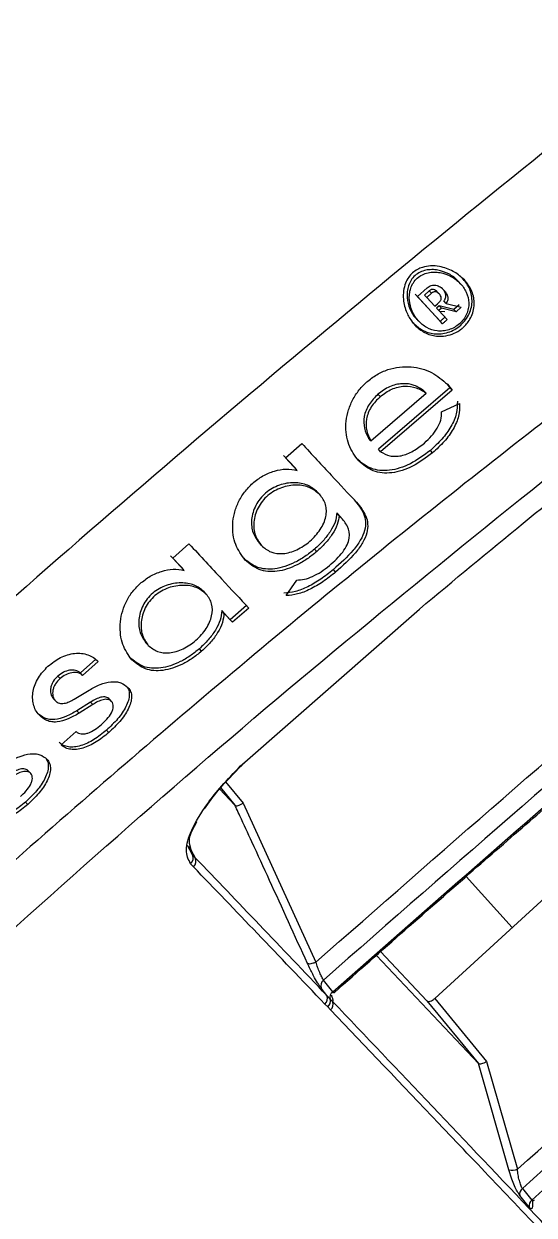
# Model space of a CAD drawing. Extents: x 0 to 84, y -21 to 126.
# Drawn here: x 15.33 to 16.676, y 63.174 to 66.319 of the extents above; entities that cross this region are included whole.
import ezdxf

# ---------------------------------------------------------------- set-up
doc = ezdxf.new("R2010")
doc.units = 0
doc.header["$MEASUREMENT"] = 0
doc.layers.add('1', color=4, linetype='Continuous')

# ---------------------------------------------------------------- blocks, each defined once
blk = doc.blocks.new('PRODIGY')
at = {"layer": '1', "color": 3, "linetype": 'Continuous', "lineweight": 25}
for p, q in [((16.4828, 65.6322), (16.4769, 65.6387)), ((16.4288, 65.5338), (16.3627, 65.6054)), ((16.3686, 65.5989), (16.394, 65.6218)), ((16.3998, 65.6144), (16.3871, 65.603)), ((16.3929, 65.5966), (16.3871, 65.603)), ((16.4057, 65.608), (16.3929, 65.5966)), ((16.4057, 65.608), (16.3998, 65.6144)), ((16.4266, 65.6056), (16.4208, 65.612)), ((16.4283, 65.6037), (16.4266, 65.6056)), ((16.4347, 65.5274), (16.3686, 65.5989)), ((16.3929, 65.5966), (16.4141, 65.5737)), ((16.4258, 65.5746), (16.419, 65.5685)), ((16.4646, 65.5653), (16.4258, 65.5746)), ((16.4317, 65.5682), (16.4258, 65.5746)), ((16.4441, 65.581), (16.4382, 65.5875)), ((16.4441, 65.581), (16.4842, 65.5711)), ((16.4783, 65.5775), (16.4646, 65.5653)), ((16.4842, 65.5711), (16.4704, 65.5589)), ((16.3655, 65.541), (16.3714, 65.5345)), ((16.4248, 65.5621), (16.419, 65.5685)), ((16.4317, 65.5682), (16.4248, 65.5621)), ((16.4248, 65.5621), (16.4469, 65.5382)), ((16.4407, 65.5585), (16.4269, 65.5599)), ((16.4704, 65.5589), (16.4317, 65.5682)), ((16.4704, 65.5589), (16.4646, 65.5653)), ((16.4347, 65.5274), (16.4288, 65.5338)), ((16.4541, 65.3585), (16.2655, 65.1961)), ((16.46, 65.352), (16.2714, 65.1896)), ((16.3913, 65.3443), (16.3854, 65.3507)), ((16.4458, 65.3687), (16.4541, 65.3585)), ((16.4474, 65.3675), (16.46, 65.352)), ((16.46, 65.352), (16.4541, 65.3585)), ((16.2458, 65.2181), (16.3913, 65.3443)), ((16.2704, 65.3351), (16.2645, 65.3415)), ((16.4323, 65.2944), (16.4796, 65.3165)), ((16.2458, 65.2181), (16.2399, 65.2246)), ((16.0209, 65.1735), (16.0635, 65.2113)), ((16.2714, 65.1896), (16.2655, 65.1961)), ((16.4085, 65.1866), (16.4026, 65.193)), ((16.0458, 65.1467), (16.015, 65.1799)), ((16.0517, 65.1402), (16.0209, 65.1735)), ((16.0517, 65.1402), (16.0458, 65.1467)), ((16.1111, 65.0762), (16.1052, 65.0827)), ((16.1115, 65.0758), (16.1111, 65.0762)), ((16.1602, 65.0236), (16.1562, 65.0279)), ((16.1621, 65.0215), (16.1562, 65.0279)), ((16.166, 65.0172), (16.1602, 65.0236)), ((16.1673, 65.0159), (16.1614, 65.0223)), ((16.166, 65.0172), (16.1621, 65.0215)), ((15.7234, 64.9086), (15.7659, 64.9466)), ((15.9508, 64.9488), (15.9567, 64.9424)), ((15.7475, 64.8827), (15.7175, 64.9151)), ((16.1028, 64.9258), (16.0969, 64.9322)), ((15.7534, 64.8762), (15.7234, 64.9086)), ((15.7534, 64.8762), (15.7475, 64.8827)), ((16.1526, 64.8718), (16.1467, 64.8782)), ((16.0224, 64.8096), (16.0502, 64.8507)), ((15.8116, 64.8135), (15.8057, 64.82)), ((15.812, 64.8131), (15.8116, 64.8135)), ((15.8746, 64.7461), (15.8522, 64.77)), ((15.8581, 64.7636), (15.8522, 64.77)), ((15.8805, 64.7396), (15.8581, 64.7636)), ((15.9176, 64.7834), (15.8746, 64.7461)), ((15.9235, 64.777), (15.8805, 64.7396)), ((15.9133, 64.3703), (16.374, 64.7743)), ((15.8805, 64.7396), (15.8746, 64.7461)), ((15.6521, 64.6852), (15.658, 64.6788)), ((15.799, 64.6629), (15.7932, 64.6693)), ((15.5204, 64.6421), (15.4794, 64.6055)), ((15.5262, 64.6357), (15.4852, 64.5991)), ((15.4259, 64.5909), (15.42, 64.5973)), ((15.4852, 64.5991), (15.4794, 64.6055)), ((16.4145, 63.7464), (17.3136, 64.5717)), ((15.4138, 64.5316), (15.408, 64.538)), ((15.463, 64.5364), (15.5025, 64.5603)), ((15.5619, 64.5301), (15.556, 64.5365)), ((15.5062, 64.5285), (15.4702, 64.5057)), ((15.4761, 64.4993), (15.4702, 64.5057)), ((15.5121, 64.5221), (15.4761, 64.4993)), ((15.5121, 64.5221), (15.5062, 64.5285)), ((15.562, 64.53), (15.5619, 64.5301)), ((15.429, 64.4154), (15.4686, 64.4507)), ((15.5543, 64.4481), (15.5484, 64.4545)), ((15.3485, 64.3402), (15.3427, 64.3466)), ((15.902, 64.3601), (15.9133, 64.3703)), ((15.9036, 64.3604), (15.9144, 64.3702)), ((15.3486, 64.34), (15.3485, 64.3402)), ((15.8626, 64.3183), (15.9086, 64.2619)), ((15.8872, 64.2561), (15.8461, 64.2996)), ((15.8489, 64.3031), (15.8872, 64.2561)), ((15.3407, 64.2584), (15.3348, 64.2648)), ((15.9086, 64.2619), (16.1008, 63.8422)), ((15.7837, 64.2069), (15.7869, 64.2131)), ((15.7748, 64.1258), (15.767, 64.1555)), ((15.7748, 64.1258), (15.762, 64.1498)), ((15.7658, 64.1487), (15.7823, 64.1179)), ((15.7748, 64.1258), (15.7823, 64.1179)), ((15.7776, 64.0939), (15.7701, 64.1018)), ((16.4969, 64.0682), (16.6185, 63.9336)), ((16.5296, 63.5742), (16.2603, 63.8601)), ((16.2715, 63.8701), (16.3935, 63.7403)), ((16.145, 63.7642), (16.1208, 63.7949)), ((16.1297, 63.754), (16.1146, 63.7732)), ((16.1381, 63.7445), (16.1297, 63.754)), ((16.1441, 63.7616), (16.1469, 63.762)), ((16.149, 63.7623), (16.1497, 63.7624)), ((16.4145, 63.7464), (16.5511, 63.5797)), ((16.132, 63.7239), (16.1243, 63.7316)), ((16.1393, 63.716), (16.132, 63.7239)), ((16.1447, 63.7383), (16.1381, 63.7445)), ((16.3935, 63.7403), (16.5296, 63.5742)), ((16.6097, 63.2938), (16.5296, 63.5742)), ((16.5511, 63.5797), (16.6323, 63.2957)), ((16.6176, 63.2693), (16.6097, 63.2938)), ((16.6454, 63.2449), (16.6701, 63.2141)), ((16.6384, 63.2259), (16.6347, 63.2319)), ((16.6631, 63.1953), (16.6384, 63.2259)), ((16.6758, 63.2137), (16.6764, 63.2137))]:
    blk.add_line(p, q, dxfattribs=at)
at = {"layer": '1', "color": 3, "linetype": 'Continuous', "lineweight": 25, "flags": 128}
blk.add_lwpolyline([(16.4141, 65.5737), (16.4212, 65.5801), (16.4268, 65.5851)], dxfattribs=at)
at = {"layer": '1', "color": 3, "linetype": 'Continuous', "lineweight": 25}
for centre, radius, start, end in [((15.7575, 64.1167), 0.0195, 310.2819, 27.8096), ((15.765, 64.1088), 0.0195, 310.3145, 27.7857), ((16.1326, 63.7798), 0.0192, 128.0408, 199.8848), ((16.1115, 63.7466), 0.0197, 310.4791, 22.3722), ((16.1572, 63.7489), 0.0196, 128.5457, 192.9817), ((16.1189, 63.739), 0.02, 311.1686, 16.0007), ((16.1265, 63.7309), 0.0197, 310.5061, 22.0844), ((16.6184, 63.3268), 0.0341, 255.3644, 294.0711), ((16.6579, 63.2296), 0.0198, 129.1089, 190.5786), ((16.6826, 63.1988), 0.0198, 129.1247, 190.1464)]:
    blk.add_arc(centre, radius, start, end, dxfattribs=at)
for points, knots in [([(17.1706, 68.3144), (17.1701, 68.314), (17.1666, 68.3109), (17.155, 68.3004), (17.1135, 68.2631), (16.9586, 68.1238), (16.3553, 67.5824), (15.1613, 66.5136), (14.0995, 65.5331), (13.488, 64.9684)], [0, 0, 0, 0, 0.000353, 0.002828, 0.009436, 0.033986, 0.128384, 0.498019, 1, 1, 1, 1]), ([(9.9071, 61.4994), (10.0344, 61.6178), (10.2936, 61.8591), (10.674, 62.2138), (11.0381, 62.5536), (11.3708, 62.8642), (11.6721, 63.1456), (11.9421, 63.3978), (12.2073, 63.6454), (12.4768, 63.8969), (12.7617, 64.1627), (13.0468, 64.4283), (13.3194, 64.6822), (13.5794, 64.9241), (13.829, 65.1563), (14.0937, 65.4023), (14.3852, 65.673), (14.7122, 65.9766), (15.0677, 66.3063), (15.4502, 66.6609), (15.8584, 67.0394), (16.2987, 67.448), (16.7561, 67.8725), (17.0665, 68.1614), (17.2195, 68.3038)], [0, 0, 0, 0, 0.052205, 0.106329, 0.156158, 0.201702, 0.242965, 0.279941, 0.312633, 0.351893, 0.390616, 0.429625, 0.468921, 0.502488, 0.536262, 0.571311, 0.611052, 0.65574, 0.705379, 0.756722, 0.812476, 0.872629, 0.937199, 1, 1, 1, 1]), ([(18.6647, 67.4283), (18.3332, 67.2006), (17.6736, 66.7476), (16.7295, 66.0094), (15.8109, 65.2516), (14.9176, 64.4679), (14.0492, 63.67), (13.2016, 62.8605), (12.3829, 62.0294), (11.5877, 61.1661), (11.0913, 60.5598), (10.8417, 60.2549)], [0, 0, 0, 0, 0.113392, 0.225638, 0.337341, 0.448782, 0.560232, 0.669481, 0.778832, 0.888787, 1, 1, 1, 1]), ([(19.1252, 66.9306), (18.9895, 66.8481), (18.7154, 66.6813), (18.3058, 66.4177), (17.8928, 66.1409), (17.4774, 65.8497), (17.0718, 65.5528), (16.6068, 65.1982), (16.0781, 64.7748), (15.4721, 64.2613), (14.935, 63.7807), (14.4755, 63.352), (14.1031, 62.9927), (13.7483, 62.6382), (13.411, 62.2891), (13.081, 61.9352), (12.6875, 61.4971), (12.2391, 60.9706), (11.7529, 60.3642), (11.4503, 59.9542), (11.3012, 59.7521)], [0, 0, 0, 0, 0.044709, 0.090349, 0.13691, 0.184379, 0.232745, 0.277954, 0.348418, 0.422679, 0.500679, 0.550525, 0.598903, 0.645795, 0.691185, 0.735062, 0.781563, 0.856423, 0.929252, 1, 1, 1, 1]), ([(16.4885, 65.517), (16.4884, 65.517), (16.4883, 65.5169), (16.488, 65.5166), (16.4869, 65.5157), (16.4826, 65.5121), (16.4723, 65.5051), (16.4543, 65.4972), (16.4336, 65.4935), (16.409, 65.495), (16.383, 65.5047), (16.3646, 65.5202), (16.3503, 65.5376), (16.3383, 65.5581), (16.3308, 65.587), (16.3311, 65.6139), (16.3361, 65.6339), (16.3446, 65.6497), (16.3555, 65.6622), (16.368, 65.6709), (16.3842, 65.6777), (16.4041, 65.6809), (16.4322, 65.6787), (16.4624, 65.6677), (16.4914, 65.6462), (16.5121, 65.6182), (16.5196, 65.589), (16.5175, 65.5652), (16.5118, 65.5477), (16.5035, 65.5333), (16.4953, 65.5233), (16.4902, 65.5186), (16.4885, 65.517)], [0, 0, 0, 0, 0.00007, 0.000597, 0.002016, 0.007305, 0.027582, 0.062546, 0.102852, 0.133014, 0.191273, 0.250028, 0.261691, 0.312457, 0.374567, 0.412995, 0.446623, 0.475632, 0.499758, 0.526064, 0.549054, 0.584828, 0.623804, 0.688794, 0.746268, 0.811932, 0.873619, 0.905756, 0.93709, 0.966764, 0.988237, 1, 1, 1, 1]), ([(16.4765, 65.6384), (16.476, 65.6392), (16.47, 65.6481), (16.4515, 65.6596), (16.4276, 65.6689), (16.4066, 65.6707), (16.3906, 65.6691), (16.3753, 65.664), (16.3617, 65.655), (16.3513, 65.6425), (16.3446, 65.6278), (16.3412, 65.6122), (16.3409, 65.5911), (16.3479, 65.5668), (16.3573, 65.5478), (16.3653, 65.5414), (16.3657, 65.5411)], [0, 0, 0, 0, 0.013024, 0.135144, 0.25751, 0.319659, 0.381491, 0.442332, 0.502939, 0.563679, 0.624806, 0.686807, 0.748729, 0.871192, 0.993955, 1, 1, 1, 1]), ([(16.4792, 65.527), (16.483, 65.5308), (16.4907, 65.5385), (16.4985, 65.5525), (16.5032, 65.5673), (16.505, 65.5873), (16.4989, 65.6114), (16.4819, 65.6354), (16.4579, 65.6535), (16.4334, 65.6624), (16.4125, 65.6643), (16.3965, 65.6626), (16.3812, 65.6575), (16.3676, 65.6486), (16.3572, 65.6361), (16.3504, 65.6214), (16.3471, 65.6057), (16.3468, 65.5847), (16.3533, 65.5598), (16.3693, 65.5345), (16.392, 65.5159), (16.4156, 65.508), (16.4359, 65.5079), (16.4513, 65.511), (16.4663, 65.5171), (16.4749, 65.5237), (16.4792, 65.527)], [0, 0, 0, 0, 0.031304, 0.062452, 0.09372, 0.125113, 0.18747, 0.250062, 0.312311, 0.374688, 0.406368, 0.437883, 0.4689, 0.499797, 0.530756, 0.561915, 0.59352, 0.625085, 0.68751, 0.75009, 0.8126, 0.874773, 0.90611, 0.937439, 0.968661, 1, 1, 1, 1]), ([(16.4826, 65.5234), (16.4872, 65.528), (16.4963, 65.5371), (16.5057, 65.5537), (16.5116, 65.5713), (16.5137, 65.595), (16.5074, 65.6227), (16.4936, 65.6397), (16.4871, 65.6477)], [0, 0, 0, 0, 0.1291565, 0.2576497, 0.3865727, 0.5159708, 0.7730681, 1, 1, 1, 1]), ([(16.394, 65.6218), (16.3956, 65.6231), (16.399, 65.6258), (16.4049, 65.6284), (16.4112, 65.6296), (16.4194, 65.6289), (16.429, 65.625), (16.4348, 65.6197), (16.4376, 65.617)], [0, 0, 0, 0, 0.125294, 0.250108, 0.375047, 0.500553, 0.749827, 1, 1, 1, 1]), ([(16.4208, 65.612), (16.4194, 65.6133), (16.4166, 65.6158), (16.412, 65.6177), (16.4081, 65.618), (16.4051, 65.6176), (16.4022, 65.6164), (16.4006, 65.6151), (16.3998, 65.6144)], [0, 0, 0, 0, 0.249312, 0.498674, 0.623836, 0.748873, 0.874115, 1, 1, 1, 1]), ([(16.4266, 65.6056), (16.4252, 65.6068), (16.4225, 65.6094), (16.4179, 65.6112), (16.414, 65.6116), (16.411, 65.6111), (16.4081, 65.61), (16.4065, 65.6087), (16.4057, 65.608)], [0, 0, 0, 0, 0.249297, 0.498643, 0.623889, 0.748918, 0.874102, 1, 1, 1, 1]), ([(16.4268, 65.5851), (16.4275, 65.5858), (16.429, 65.5872), (16.4305, 65.5899), (16.4313, 65.5927), (16.4314, 65.5966), (16.4301, 65.6012), (16.4278, 65.6041), (16.4266, 65.6056)], [0, 0, 0, 0, 0.125349, 0.250265, 0.375291, 0.500807, 0.750024, 1, 1, 1, 1]), ([(16.4318, 65.6234), (16.4339, 65.6209), (16.4382, 65.616), (16.4419, 65.6087), (16.443, 65.6021), (16.4426, 65.597), (16.441, 65.592), (16.4392, 65.589), (16.4382, 65.5875)], [0, 0, 0, 0, 0.249855, 0.499066, 0.624041, 0.749142, 0.874182, 1, 1, 1, 1]), ([(16.4376, 65.617), (16.4398, 65.6145), (16.444, 65.6096), (16.4478, 65.6022), (16.4489, 65.5957), (16.4485, 65.5906), (16.4469, 65.5856), (16.445, 65.5826), (16.4441, 65.581)], [0, 0, 0, 0, 0.249851, 0.499059, 0.624082, 0.749126, 0.874231, 1, 1, 1, 1]), ([(18.2529, 65.5847), (17.891, 65.2944), (17.1674, 64.7138), (16.4696, 64.1012), (16.1208, 63.7949)], [0, 0, 0, 0, 0.500027, 1, 1, 1, 1]), ([(16.145, 63.7642), (16.3794, 63.9703), (16.8481, 64.3826), (17.5645, 64.9855), (18.0521, 65.3747), (18.2959, 65.5692)], [0, 0, 0, 0, 0.333307, 0.666645, 1, 1, 1, 1]), ([(16.1498, 63.7624), (16.2117, 63.8173), (16.3333, 63.9251), (16.5084, 64.0785), (16.6674, 64.2167), (16.8051, 64.3355), (16.9215, 64.4351), (17.02, 64.5189), (17.1207, 64.6043), (17.2412, 64.7058), (17.3953, 64.8346), (17.5802, 64.9877), (17.7963, 65.1644), (18.0338, 65.3563), (18.2002, 65.4879), (18.2835, 65.5537)], [0, 0, 0, 0, 0.08908, 0.174938, 0.250505, 0.315782, 0.370769, 0.415467, 0.45493, 0.512951, 0.585037, 0.671188, 0.771405, 0.885689, 1, 1, 1, 1]), ([(16.441, 65.5446), (16.4388, 65.5426), (16.4347, 65.539), (16.4306, 65.5354), (16.4288, 65.5338)], [0, 0, 0, 0, 0.559951, 1, 1, 1, 1]), ([(16.1008, 63.8422), (16.4295, 64.131), (17.0871, 64.7086), (17.7675, 65.2581), (18.1077, 65.533)], [0, 0, 0, 0, 0.49994, 1, 1, 1, 1]), ([(16.355, 65.5319), (16.3629, 65.5245), (16.3792, 65.5091), (16.407, 65.5005), (16.4311, 65.5004), (16.4494, 65.5043), (16.4672, 65.5116), (16.4774, 65.5195), (16.4826, 65.5234)], [0, 0, 0, 0, 0.237904, 0.490805, 0.618048, 0.745399, 0.872448, 1, 1, 1, 1]), ([(16.4469, 65.5382), (16.4446, 65.5362), (16.4406, 65.5326), (16.4365, 65.529), (16.4347, 65.5274)], [0, 0, 0, 0, 0.5600457, 1, 1, 1, 1]), ([(16.2347, 65.3736), (16.2433, 65.3804), (16.2605, 65.394), (16.2904, 65.4073), (16.3214, 65.414), (16.362, 65.4144), (16.4093, 65.4011), (16.4346, 65.3788), (16.4474, 65.3675)], [0, 0, 0, 0, 0.125687, 0.250471, 0.375426, 0.500758, 0.74919, 1, 1, 1, 1]), ([(16.374, 64.7743), (16.4649, 64.8503), (16.6393, 64.9963), (16.9031, 65.2053), (17.0771, 65.3359), (17.164, 65.4012)], [0, 0, 0, 0, 0.352419, 0.67607, 1, 1, 1, 1]), ([(16.2136, 65.1653), (16.2037, 65.1787), (16.1842, 65.2053), (16.1775, 65.2531), (16.1837, 65.2928), (16.1948, 65.3223), (16.2114, 65.3503), (16.2269, 65.3659), (16.2347, 65.3736)], [0, 0, 0, 0, 0.250103, 0.4979, 0.623201, 0.748484, 0.873905, 1, 1, 1, 1]), ([(16.3854, 65.3507), (16.3773, 65.356), (16.3612, 65.3664), (16.334, 65.3704), (16.3116, 65.3671), (16.2891, 65.3597), (16.2743, 65.3488), (16.2645, 65.3415)], [0, 0, 0, 0, 0.250569, 0.499181, 0.624551, 0.749438, 1, 1, 1, 1]), ([(16.2704, 65.3351), (16.2802, 65.3423), (16.2948, 65.3532), (16.3173, 65.3607), (16.3398, 65.3639), (16.367, 65.3599), (16.3832, 65.3495), (16.3913, 65.3443)], [0, 0, 0, 0, 0.249733, 0.374667, 0.500093, 0.749807, 1, 1, 1, 1]), ([(16.2645, 65.3415), (16.256, 65.3328), (16.2431, 65.3198), (16.2324, 65.2987), (16.226, 65.2771), (16.2271, 65.25), (16.2356, 65.2331), (16.2399, 65.2246)], [0, 0, 0, 0, 0.250285, 0.374515, 0.499352, 0.748157, 1, 1, 1, 1]), ([(16.2704, 65.3351), (16.2618, 65.3264), (16.249, 65.3133), (16.2383, 65.2923), (16.2319, 65.2706), (16.233, 65.2436), (16.2415, 65.2267), (16.2458, 65.2181)], [0, 0, 0, 0, 0.250275, 0.374513, 0.499351, 0.748156, 1, 1, 1, 1]), ([(16.4738, 65.323), (16.4737, 65.3121), (16.4736, 65.2903), (16.4582, 65.2556), (16.4343, 65.2222), (16.4132, 65.2027), (16.4026, 65.193)], [0, 0, 0, 0, 0.249912, 0.498891, 0.748723, 1, 1, 1, 1]), ([(16.387, 65.2124), (16.3935, 65.2185), (16.4065, 65.2306), (16.4214, 65.2514), (16.4315, 65.2734), (16.432, 65.2874), (16.4323, 65.2944)], [0, 0, 0, 0, 0.251496, 0.500512, 0.749319, 1, 1, 1, 1]), ([(16.4796, 65.3165), (16.4796, 65.3056), (16.4794, 65.2838), (16.4641, 65.2492), (16.4402, 65.2157), (16.4191, 65.1963), (16.4085, 65.1866)], [0, 0, 0, 0, 0.249916, 0.498891, 0.748733, 1, 1, 1, 1]), ([(14.9585, 63.6205), (15.272, 63.9035), (15.899, 64.4694), (16.5575, 64.9985), (16.8868, 65.2631)], [0, 0, 0, 0, 0.499996, 1, 1, 1, 1]), ([(16.0635, 65.2113), (16.0902, 65.1824), (16.1437, 65.1247), (16.1863, 65.079), (16.2076, 65.0562)], [0, 0, 0, 0, 0.500249, 1, 1, 1, 1]), ([(16.4026, 65.193), (16.3853, 65.1801), (16.3594, 65.1608), (16.3222, 65.1458), (16.2949, 65.1394), (16.2692, 65.1394), (16.2377, 65.1465), (16.2197, 65.1616), (16.2077, 65.1718)], [0, 0, 0, 0, 0.250191, 0.374873, 0.499333, 0.62374, 0.748613, 1, 1, 1, 1]), ([(16.2714, 65.1896), (16.2792, 65.1852), (16.2908, 65.1787), (16.3101, 65.1769), (16.3306, 65.1791), (16.3581, 65.1901), (16.3773, 65.205), (16.387, 65.2124)], [0, 0, 0, 0, 0.250213, 0.374436, 0.499607, 0.748678, 1, 1, 1, 1]), ([(16.4085, 65.1866), (16.3912, 65.1737), (16.3653, 65.1544), (16.328, 65.1394), (16.3008, 65.133), (16.2751, 65.1329), (16.2435, 65.14), (16.2256, 65.1552), (16.2136, 65.1653)], [0, 0, 0, 0, 0.250192, 0.374874, 0.499335, 0.623743, 0.748613, 1, 1, 1, 1]), ([(15.9339, 65.1065), (15.9427, 65.1134), (15.9603, 65.1271), (15.991, 65.1395), (16.0226, 65.1453), (16.042, 65.1419), (16.0517, 65.1402)], [0, 0, 0, 0, 0.251835, 0.502159, 0.75055, 1, 1, 1, 1]), ([(15.9141, 64.9035), (15.9046, 64.9164), (15.8858, 64.942), (15.879, 64.9882), (15.8846, 65.0269), (15.8951, 65.0558), (15.9111, 65.0835), (15.9263, 65.0988), (15.9339, 65.1065)], [0, 0, 0, 0, 0.250284, 0.498073, 0.623332, 0.748662, 0.873982, 1, 1, 1, 1]), ([(16.1052, 65.0827), (16.097, 65.0895), (16.0806, 65.1031), (16.0439, 65.11), (16.0106, 65.1045), (15.9852, 65.093), (15.9677, 65.081), (15.953, 65.0657), (15.9417, 65.0481), (15.9341, 65.0293), (15.9293, 65.0041), (15.9328, 64.9739), (15.9451, 64.9568), (15.9513, 64.9483)], [0, 0, 0, 0, 0.12495, 0.249355, 0.374618, 0.437003, 0.499168, 0.561376, 0.623814, 0.686613, 0.749652, 0.874485, 1, 1, 1, 1]), ([(16.1111, 65.0762), (16.1029, 65.0831), (16.0865, 65.0967), (16.0498, 65.1036), (16.0165, 65.098), (15.991, 65.0866), (15.9735, 65.0746), (15.9589, 65.0592), (15.9476, 65.0417), (15.9399, 65.0229), (15.9352, 64.9977), (15.9386, 64.9674), (15.951, 64.9504), (15.9571, 64.9419)], [0, 0, 0, 0, 0.124948, 0.249354, 0.374618, 0.437003, 0.499168, 0.561376, 0.62381, 0.686612, 0.749651, 0.874485, 1, 1, 1, 1]), ([(15.9571, 64.9419), (15.9649, 64.9354), (15.9804, 64.9224), (16.0083, 64.9191), (16.0322, 64.9234), (16.0506, 64.9303), (16.0685, 64.9403), (16.0853, 64.953), (16.1001, 64.9679), (16.1125, 64.984), (16.1218, 65.001), (16.1276, 65.0182), (16.129, 65.0347), (16.1261, 65.0555), (16.1171, 65.068), (16.1111, 65.0762)], [0, 0, 0, 0, 0.124781, 0.249008, 0.31191, 0.374467, 0.43678, 0.49908, 0.561575, 0.624131, 0.686728, 0.749477, 0.812049, 0.874511, 1, 1, 1, 1]), ([(16.2017, 65.0626), (16.2113, 65.0509), (16.2258, 65.0333), (16.2325, 65.0055), (16.2306, 64.9821), (16.2192, 64.9561), (16.1934, 64.92), (16.1654, 64.8949), (16.1467, 64.8782)], [0, 0, 0, 0, 0.2493502, 0.3750362, 0.5004064, 0.6252433, 0.7502016, 1, 1, 1, 1]), ([(16.2076, 65.0562), (16.2172, 65.0445), (16.2316, 65.0268), (16.2383, 64.999), (16.2364, 64.9756), (16.2251, 64.9496), (16.1993, 64.9135), (16.1713, 64.8885), (16.1526, 64.8718)], [0, 0, 0, 0, 0.2493525, 0.375038, 0.5004042, 0.6252431, 0.750197, 1, 1, 1, 1]), ([(16.1562, 65.0279), (16.1551, 65.0198), (16.153, 65.0037), (16.1388, 64.9783), (16.1204, 64.9539), (16.1047, 64.9395), (16.0969, 64.9322)], [0, 0, 0, 0, 0.2495594, 0.4990473, 0.7489009, 1, 1, 1, 1]), ([(16.1621, 65.0215), (16.161, 65.0134), (16.1588, 64.9972), (16.1447, 64.9719), (16.1262, 64.9475), (16.1106, 64.933), (16.1028, 64.9258)], [0, 0, 0, 0, 0.249551, 0.499045, 0.748898, 1, 1, 1, 1]), ([(16.1363, 64.8891), (16.1427, 64.8947), (16.1555, 64.906), (16.1721, 64.9247), (16.184, 64.9438), (16.1915, 64.968), (16.186, 64.9932), (16.1727, 65.0092), (16.166, 65.0172)], [0, 0, 0, 0, 0.125499, 0.250179, 0.375051, 0.500574, 0.750151, 1, 1, 1, 1]), ([(15.7659, 64.9466), (15.7958, 64.9143), (15.8558, 64.8495), (15.9009, 64.8012), (15.9235, 64.777)], [0, 0, 0, 0, 0.498861, 1, 1, 1, 1]), ([(16.0969, 64.9322), (16.0887, 64.9256), (16.0722, 64.9124), (16.0455, 64.8969), (16.0186, 64.8856), (15.9922, 64.8794), (15.9674, 64.8792), (15.937, 64.8858), (15.9198, 64.9003), (15.9082, 64.91)], [0, 0, 0, 0, 0.125801, 0.250977, 0.375602, 0.499982, 0.624241, 0.74898, 1, 1, 1, 1]), ([(16.1028, 64.9258), (16.0945, 64.9192), (16.0781, 64.906), (16.0514, 64.8905), (16.0245, 64.8792), (15.998, 64.873), (15.9733, 64.8727), (15.9429, 64.8793), (15.9256, 64.8938), (15.9141, 64.9035)], [0, 0, 0, 0, 0.125802, 0.250971, 0.375597, 0.499986, 0.624246, 0.748978, 1, 1, 1, 1]), ([(15.6367, 64.8413), (15.6455, 64.8482), (15.663, 64.862), (15.6933, 64.8747), (15.7247, 64.8811), (15.7438, 64.8779), (15.7534, 64.8762)], [0, 0, 0, 0, 0.252356, 0.502745, 0.75066, 1, 1, 1, 1]), ([(16.1467, 64.8782), (16.1357, 64.8694), (16.1138, 64.852), (16.0792, 64.832), (16.0458, 64.8187), (16.0263, 64.8169), (16.0165, 64.816)], [0, 0, 0, 0, 0.250651, 0.499403, 0.748658, 1, 1, 1, 1]), ([(16.0502, 64.8507), (16.0568, 64.8511), (16.0698, 64.8518), (16.092, 64.8599), (16.1148, 64.8721), (16.1291, 64.8834), (16.1363, 64.8891)], [0, 0, 0, 0, 0.251115, 0.500573, 0.749471, 1, 1, 1, 1]), ([(16.1526, 64.8718), (16.1416, 64.863), (16.1197, 64.8455), (16.085, 64.8255), (16.0517, 64.8122), (16.0322, 64.8105), (16.0224, 64.8096)], [0, 0, 0, 0, 0.250653, 0.499405, 0.748666, 1, 1, 1, 1]), ([(16.6454, 63.2449), (16.7479, 63.3365), (16.9636, 63.5291), (17.3051, 63.8295), (17.6809, 64.1553), (18.0914, 64.5055), (18.3788, 64.7445), (18.528, 64.8685)], [0, 0, 0, 0, 0.165885, 0.348821, 0.548818, 0.765883, 1, 1, 1, 1]), ([(15.6153, 64.6401), (15.6061, 64.6528), (15.5879, 64.6782), (15.5825, 64.7241), (15.588, 64.7623), (15.5981, 64.7911), (15.614, 64.8185), (15.6291, 64.8337), (15.6367, 64.8413)], [0, 0, 0, 0, 0.249762, 0.498835, 0.624123, 0.749068, 0.874325, 1, 1, 1, 1]), ([(15.8057, 64.82), (15.7976, 64.8265), (15.7814, 64.8396), (15.7451, 64.8453), (15.7123, 64.8398), (15.6871, 64.8286), (15.6696, 64.8167), (15.6551, 64.8013), (15.6441, 64.7837), (15.6368, 64.765), (15.6323, 64.7401), (15.6349, 64.7101), (15.6466, 64.6932), (15.6525, 64.6848)], [0, 0, 0, 0, 0.124862, 0.249323, 0.374408, 0.436719, 0.498901, 0.561115, 0.623651, 0.686709, 0.749689, 0.874547, 1, 1, 1, 1]), ([(15.8116, 64.8135), (15.8035, 64.8201), (15.7873, 64.8331), (15.7509, 64.8388), (15.7181, 64.8334), (15.6929, 64.8221), (15.6755, 64.8102), (15.6609, 64.7949), (15.65, 64.7773), (15.6427, 64.7585), (15.6382, 64.7337), (15.6408, 64.7037), (15.6525, 64.6868), (15.6584, 64.6783)], [0, 0, 0, 0, 0.124866, 0.249327, 0.374411, 0.436716, 0.498903, 0.561117, 0.62365, 0.68671, 0.749689, 0.874548, 1, 1, 1, 1]), ([(18.5628, 64.8465), (18.2433, 64.5793), (17.6042, 64.0449), (16.9814, 63.491), (16.6701, 63.2141)], [0, 0, 0, 0, 0.500026, 1, 1, 1, 1]), ([(15.6584, 64.6783), (15.6661, 64.6721), (15.6814, 64.6597), (15.7089, 64.6573), (15.7324, 64.662), (15.7504, 64.669), (15.7681, 64.679), (15.7847, 64.6917), (15.7993, 64.7065), (15.8114, 64.7225), (15.8205, 64.7394), (15.8281, 64.7618), (15.8286, 64.7892), (15.8173, 64.8054), (15.8116, 64.8135)], [0, 0, 0, 0, 0.124987, 0.249366, 0.312141, 0.37476, 0.437129, 0.499404, 0.561772, 0.624287, 0.687076, 0.750134, 0.874832, 1, 1, 1, 1]), ([(16.6323, 63.2957), (16.9192, 63.5509), (17.4932, 64.0614), (18.0808, 64.5559), (18.3746, 64.8031)], [0, 0, 0, 0, 0.499947, 1, 1, 1, 1]), ([(15.8522, 64.77), (15.8514, 64.7617), (15.8499, 64.7451), (15.8365, 64.7184), (15.8177, 64.6925), (15.8014, 64.677), (15.7932, 64.6693)], [0, 0, 0, 0, 0.249096, 0.497565, 0.74819, 1, 1, 1, 1]), ([(15.8581, 64.7636), (15.8573, 64.7553), (15.8557, 64.7386), (15.8424, 64.712), (15.8236, 64.686), (15.8072, 64.6706), (15.799, 64.6629)], [0, 0, 0, 0, 0.249092, 0.497559, 0.748193, 1, 1, 1, 1]), ([(15.7932, 64.6693), (15.7851, 64.6628), (15.769, 64.6497), (15.7429, 64.6347), (15.7166, 64.6238), (15.6827, 64.616), (15.643, 64.619), (15.6206, 64.6374), (15.6094, 64.6466)], [0, 0, 0, 0, 0.125727, 0.250862, 0.37588, 0.500745, 0.749097, 1, 1, 1, 1]), ([(15.799, 64.6629), (15.791, 64.6563), (15.7749, 64.6433), (15.7488, 64.6283), (15.7225, 64.6174), (15.6885, 64.6096), (15.6488, 64.6126), (15.6265, 64.6309), (15.6153, 64.6401)], [0, 0, 0, 0, 0.125716, 0.250853, 0.375879, 0.50074, 0.749097, 1, 1, 1, 1]), ([(15.3939, 64.6234), (15.4046, 64.6317), (15.4259, 64.6482), (15.4581, 64.6578), (15.4826, 64.6579), (15.4996, 64.6538), (15.5147, 64.6465), (15.5224, 64.6393), (15.5262, 64.6357)], [0, 0, 0, 0, 0.250125, 0.498632, 0.623914, 0.748542, 0.873836, 1, 1, 1, 1]), ([(15.3703, 64.4948), (15.3671, 64.4988), (15.3607, 64.507), (15.3551, 64.5225), (15.3528, 64.5394), (15.3547, 64.5632), (15.3664, 64.594), (15.3847, 64.6135), (15.3939, 64.6234)], [0, 0, 0, 0, 0.125876, 0.251152, 0.37604, 0.500735, 0.74902, 1, 1, 1, 1]), ([(15.42, 64.5973), (15.4156, 64.5928), (15.409, 64.5861), (15.4035, 64.5753), (15.4008, 64.567), (15.3999, 64.5587), (15.4008, 64.5508), (15.4034, 64.5437), (15.4065, 64.5399), (15.408, 64.538)], [0, 0, 0, 0, 0.249127, 0.373929, 0.498554, 0.623725, 0.748691, 0.874127, 1, 1, 1, 1]), ([(15.4794, 64.6055), (15.4776, 64.607), (15.474, 64.61), (15.467, 64.6126), (15.4593, 64.6135), (15.4484, 64.6126), (15.4343, 64.6082), (15.4248, 64.6009), (15.42, 64.5973)], [0, 0, 0, 0, 0.125134, 0.250081, 0.375345, 0.500697, 0.750323, 1, 1, 1, 1]), ([(15.4852, 64.5991), (15.4834, 64.6006), (15.4799, 64.6036), (15.4729, 64.6061), (15.4651, 64.6071), (15.4543, 64.6062), (15.4402, 64.6018), (15.4306, 64.5945), (15.4259, 64.5909)], [0, 0, 0, 0, 0.125143, 0.25009, 0.37535, 0.5007, 0.750324, 1, 1, 1, 1]), ([(15.4259, 64.5909), (15.4215, 64.5864), (15.4149, 64.5796), (15.4094, 64.5688), (15.4067, 64.5605), (15.4058, 64.5522), (15.4067, 64.5444), (15.4093, 64.5373), (15.4123, 64.5335), (15.4138, 64.5316)], [0, 0, 0, 0, 0.249126, 0.3739273, 0.4985522, 0.6237197, 0.7486825, 0.8741177, 1, 1, 1, 1]), ([(15.5025, 64.5603), (15.512, 64.5655), (15.5308, 64.576), (15.5558, 64.5827), (15.574, 64.5826), (15.5905, 64.5791), (15.5991, 64.5722), (15.6049, 64.5675)], [0, 0, 0, 0, 0.251022, 0.498915, 0.623589, 0.748547, 1, 1, 1, 1]), ([(15.6027, 64.5681), (15.6039, 64.5663), (15.6078, 64.5608), (15.6092, 64.5488), (15.6068, 64.5331), (15.5977, 64.5112), (15.5789, 64.4835), (15.5586, 64.4642), (15.5484, 64.4545)], [0, 0, 0, 0, 0.065161, 0.19842, 0.331958, 0.466515, 0.732453, 1, 1, 1, 1]), ([(15.6049, 64.5675), (15.6076, 64.5639), (15.6129, 64.5567), (15.6152, 64.5424), (15.6126, 64.5267), (15.6036, 64.5047), (15.5848, 64.477), (15.5645, 64.4578), (15.5543, 64.4481)], [0, 0, 0, 0, 0.125635, 0.250273, 0.375173, 0.501024, 0.749751, 1, 1, 1, 1]), ([(15.4138, 64.5316), (15.4153, 64.5303), (15.4181, 64.5277), (15.4238, 64.5256), (15.43, 64.5247), (15.4388, 64.5254), (15.4502, 64.5291), (15.4587, 64.534), (15.463, 64.5364)], [0, 0, 0, 0, 0.125624, 0.250576, 0.37557, 0.500476, 0.749059, 1, 1, 1, 1]), ([(15.556, 64.5365), (15.5548, 64.5377), (15.5522, 64.54), (15.5469, 64.5421), (15.5407, 64.5426), (15.5315, 64.5413), (15.5197, 64.5368), (15.5107, 64.5313), (15.5062, 64.5285)], [0, 0, 0, 0, 0.125283, 0.250079, 0.375082, 0.500376, 0.749649, 1, 1, 1, 1]), ([(15.5619, 64.5301), (15.5606, 64.5312), (15.5581, 64.5336), (15.5528, 64.5356), (15.5465, 64.5362), (15.5374, 64.5349), (15.5255, 64.5303), (15.5166, 64.5248), (15.5121, 64.5221)], [0, 0, 0, 0, 0.125287, 0.250075, 0.375092, 0.50039, 0.749672, 1, 1, 1, 1]), ([(15.4702, 64.5057), (15.4606, 64.5003), (15.4417, 64.4896), (15.4164, 64.482), (15.3977, 64.4824), (15.3806, 64.4871), (15.3709, 64.4955), (15.3645, 64.5012)], [0, 0, 0, 0, 0.25179, 0.500079, 0.624344, 0.748698, 1, 1, 1, 1]), ([(15.5347, 64.4691), (15.5398, 64.4739), (15.5501, 64.4835), (15.5602, 64.4974), (15.5651, 64.5088), (15.5665, 64.517), (15.5658, 64.5245), (15.5632, 64.5282), (15.5619, 64.5301)], [0, 0, 0, 0, 0.250958, 0.499248, 0.624718, 0.749985, 0.874649, 1, 1, 1, 1]), ([(15.4761, 64.4993), (15.4665, 64.4939), (15.4475, 64.4831), (15.4223, 64.4756), (15.4036, 64.4759), (15.3865, 64.4807), (15.3768, 64.4891), (15.3703, 64.4948)], [0, 0, 0, 0, 0.251784, 0.500075, 0.624341, 0.748696, 1, 1, 1, 1]), ([(15.5484, 64.4545), (15.5375, 64.4458), (15.5159, 64.4284), (15.4859, 64.4145), (15.4634, 64.4096), (15.4477, 64.4099), (15.4338, 64.4135), (15.4267, 64.4191), (15.4231, 64.4218)], [0, 0, 0, 0, 0.250009, 0.498395, 0.623598, 0.748661, 0.873996, 1, 1, 1, 1]), ([(15.5543, 64.4481), (15.5434, 64.4393), (15.5217, 64.4219), (15.4917, 64.408), (15.4692, 64.4032), (15.4536, 64.4034), (15.4397, 64.4071), (15.4325, 64.4126), (15.429, 64.4154)], [0, 0, 0, 0, 0.249997, 0.498381, 0.623599, 0.748652, 0.873996, 1, 1, 1, 1]), ([(15.4686, 64.4507), (15.4704, 64.4492), (15.474, 64.4462), (15.4815, 64.4444), (15.49, 64.4445), (15.5022, 64.4475), (15.5179, 64.4553), (15.5291, 64.4645), (15.5347, 64.4691)], [0, 0, 0, 0, 0.125201, 0.250175, 0.375293, 0.500724, 0.750262, 1, 1, 1, 1]), ([(15.2896, 64.3698), (15.2991, 64.3751), (15.3178, 64.3856), (15.3426, 64.3925), (15.3607, 64.3926), (15.3771, 64.3892), (15.3856, 64.3824), (15.3913, 64.3778)], [0, 0, 0, 0, 0.2510324, 0.4989194, 0.6235815, 0.7485326, 1, 1, 1, 1]), ([(15.3891, 64.3784), (15.3903, 64.3766), (15.3941, 64.3712), (15.3955, 64.3593), (15.393, 64.3436), (15.3839, 64.3217), (15.3652, 64.2939), (15.345, 64.2746), (15.3348, 64.2648)], [0, 0, 0, 0, 0.065167, 0.198419, 0.331947, 0.466515, 0.732461, 1, 1, 1, 1]), ([(15.3913, 64.3778), (15.394, 64.3742), (15.3993, 64.3671), (15.4014, 64.3529), (15.3988, 64.3372), (15.3898, 64.3153), (15.371, 64.2875), (15.3508, 64.2681), (15.3407, 64.2584)], [0, 0, 0, 0, 0.125625, 0.25026, 0.375152, 0.501017, 0.749764, 1, 1, 1, 1]), ([(15.3427, 64.3466), (15.3414, 64.3478), (15.3389, 64.3501), (15.3336, 64.3521), (15.3274, 64.3526), (15.3183, 64.3512), (15.3065, 64.3466), (15.2976, 64.341), (15.2932, 64.3383)], [0, 0, 0, 0, 0.1252725, 0.2500691, 0.3750777, 0.5003951, 0.7496585, 1, 1, 1, 1]), ([(15.3485, 64.3402), (15.3473, 64.3413), (15.3447, 64.3436), (15.3395, 64.3456), (15.3333, 64.3461), (15.3242, 64.3447), (15.3124, 64.3401), (15.3035, 64.3346), (15.299, 64.3318)], [0, 0, 0, 0, 0.125293, 0.250091, 0.37509, 0.500419, 0.749686, 1, 1, 1, 1]), ([(15.7701, 64.1018), (15.7645, 64.1128), (15.7536, 64.1339), (15.7702, 64.1904), (15.8059, 64.2502), (15.8523, 64.3091), (15.8847, 64.3424), (15.902, 64.3601)], [0, 0, 0, 0, 0.236085, 0.451987, 0.692422, 0.835909, 1, 1, 1, 1]), ([(15.807, 64.2469), (15.8184, 64.2632), (15.844, 64.2998), (15.8837, 64.34), (15.9058, 64.3623)], [0, 0, 0, 0, 0.444307, 1, 1, 1, 1]), ([(15.9037, 64.3606), (15.9037, 64.3604), (15.9036, 64.3597), (15.9027, 64.3599), (15.902, 64.3601)], [0, 0, 0, 0, 0.2677574, 1, 1, 1, 1]), ([(15.9133, 64.3703), (15.9138, 64.3701), (15.9145, 64.3696), (15.9143, 64.3701), (15.9142, 64.3703)], [0, 0, 0, 0, 0.6541973, 1, 1, 1, 1]), ([(15.3213, 64.2791), (15.3264, 64.284), (15.3366, 64.2937), (15.3467, 64.3076), (15.3516, 64.319), (15.3531, 64.3271), (15.3524, 64.3346), (15.3498, 64.3383), (15.3485, 64.3402)], [0, 0, 0, 0, 0.2509465, 0.4992598, 0.6247432, 0.7500249, 0.87466, 1, 1, 1, 1]), ([(15.3348, 64.2648), (15.324, 64.256), (15.3025, 64.2385), (15.2727, 64.2244), (15.2503, 64.2194), (15.2348, 64.2195), (15.2209, 64.2231), (15.2138, 64.2285), (15.2103, 64.2313)], [0, 0, 0, 0, 0.250007, 0.498393, 0.623594, 0.748655, 0.873998, 1, 1, 1, 1]), ([(15.3407, 64.2584), (15.3299, 64.2496), (15.3083, 64.2321), (15.2785, 64.218), (15.2562, 64.213), (15.2406, 64.2131), (15.2268, 64.2166), (15.2197, 64.2221), (15.2162, 64.2248)], [0, 0, 0, 0, 0.250007, 0.498392, 0.623592, 0.748653, 0.873993, 1, 1, 1, 1]), ([(15.8872, 64.2561), (15.8877, 64.2558), (15.8886, 64.2552), (15.8912, 64.2549), (15.8955, 64.2555), (15.9007, 64.2575), (15.9051, 64.2597), (15.9074, 64.2612), (15.9086, 64.2619)], [0, 0, 0, 0, 0.138177, 0.268995, 0.501515, 0.734976, 0.864612, 1, 1, 1, 1]), ([(16.0783, 63.8386), (16.0451, 63.9118), (15.9966, 64.0188), (15.937, 64.1485), (15.9079, 64.2115), (15.8934, 64.2427), (15.8891, 64.2521), (15.8877, 64.255), (15.8872, 64.2561)], [0, 0, 0, 0, 0.5251917, 0.7678522, 0.9326197, 0.9785423, 0.992334, 1, 1, 1, 1]), ([(15.767, 64.1555), (15.767, 64.1638), (15.767, 64.1773), (15.7791, 64.1987), (15.7837, 64.2069)], [0, 0, 0, 0, 0.618766, 1, 1, 1, 1]), ([(16.1243, 63.7316), (16.0643, 63.7944), (15.9442, 63.9201), (15.8332, 64.036), (15.7776, 64.0939)], [0, 0, 0, 0, 0.499983, 1, 1, 1, 1]), ([(16.1297, 63.754), (16.0697, 63.817), (15.9494, 63.9432), (15.8381, 64.0596), (15.7823, 64.1179)], [0, 0, 0, 0, 0.498628, 1, 1, 1, 1]), ([(16.1008, 63.8422), (16.0995, 63.8416), (16.097, 63.8404), (16.0922, 63.8387), (16.0868, 63.8373), (16.0823, 63.8371), (16.0796, 63.8376), (16.0787, 63.8383), (16.0783, 63.8386)], [0, 0, 0, 0, 0.1368346, 0.2671729, 0.5000049, 0.7328484, 0.8631546, 1, 1, 1, 1]), ([(16.1208, 63.7949), (16.1201, 63.796), (16.1186, 63.7981), (16.1153, 63.8045), (16.1106, 63.8146), (16.105, 63.8284), (16.1022, 63.8377), (16.1008, 63.8422)], [0, 0, 0, 0, 0.1198834, 0.2428746, 0.4954467, 0.7504918, 1, 1, 1, 1]), ([(16.0922, 63.8104), (16.0899, 63.8149), (16.0849, 63.8243), (16.0806, 63.8337), (16.0783, 63.8386)], [0, 0, 0, 0, 0.474483, 1, 1, 1, 1]), ([(16.1146, 63.7732), (16.1132, 63.7751), (16.1103, 63.7789), (16.1037, 63.7896), (16.0973, 63.8005), (16.093, 63.8089), (16.0922, 63.8104)], [0, 0, 0, 0, 0.236145, 0.479004, 0.904674, 1, 1, 1, 1]), ([(16.1416, 63.755), (16.1418, 63.7544), (16.1433, 63.7504), (16.1445, 63.7455), (16.1455, 63.7402), (16.145, 63.739), (16.1447, 63.7383)], [0, 0, 0, 0, 0.05588, 0.402545, 0.7023, 1, 1, 1, 1]), ([(16.1494, 63.7628), (16.1491, 63.7621), (16.1486, 63.7608), (16.1469, 63.7618), (16.1456, 63.7634), (16.145, 63.7642)], [0, 0, 0, 0, 0.412328, 0.709323, 1, 1, 1, 1]), ([(16.3935, 63.7403), (16.3946, 63.7395), (16.3967, 63.7381), (16.4023, 63.7389), (16.4086, 63.7415), (16.4125, 63.7447), (16.4145, 63.7464)], [0, 0, 0, 0, 0.2534291, 0.5055528, 0.7520768, 1, 1, 1, 1]), ([(18.9314, 60.7516), (18.7929, 60.9002), (18.5161, 61.1975), (18.1263, 61.615), (17.7529, 62.0134), (17.3965, 62.3918), (17.0548, 62.7532), (16.729, 63.0968), (16.42, 63.4217), (16.2328, 63.6179), (16.1393, 63.716)], [0, 0, 0, 0, 0.124992, 0.249991, 0.374994, 0.500001, 0.625009, 0.750013, 0.875011, 1, 1, 1, 1]), ([(18.9385, 60.7704), (18.9037, 60.8077), (18.8407, 60.8752), (18.7574, 60.9643), (18.6941, 61.0319), (18.6506, 61.0784), (18.6249, 61.1059), (18.6008, 61.1317), (18.5721, 61.1623), (18.5341, 61.2029), (18.4964, 61.2431), (18.4536, 61.2889), (18.4089, 61.3366), (18.3593, 61.3895), (18.3072, 61.4451), (18.2477, 61.5086), (18.1847, 61.5758), (18.1114, 61.654), (18.0313, 61.7394), (17.9451, 61.8311), (17.8538, 61.9283), (17.7626, 62.0255), (17.6701, 62.1238), (17.5787, 62.221), (17.4869, 62.3187), (17.3915, 62.4201), (17.2956, 62.522), (17.1933, 62.6305), (17.0885, 62.7418), (16.9829, 62.8538), (16.8794, 62.9634), (16.7783, 63.0704), (16.6187, 63.2392), (16.4015, 63.4684), (16.2314, 63.6472), (16.1447, 63.7383)], [0, 0, 0, 0, 0.031102, 0.056282, 0.075541, 0.088878, 0.096293, 0.099337, 0.111164, 0.122963, 0.134733, 0.146474, 0.1633, 0.177064, 0.193684, 0.213162, 0.234458, 0.254875, 0.284974, 0.313681, 0.340994, 0.377161, 0.406953, 0.436616, 0.472631, 0.504105, 0.538698, 0.576408, 0.616164, 0.655115, 0.695362, 0.734534, 0.772763, 0.884269, 1, 1, 1, 1]), ([(16.5296, 63.5742), (16.5301, 63.5739), (16.531, 63.5734), (16.5337, 63.5733), (16.538, 63.574), (16.5444, 63.5762), (16.5488, 63.5785), (16.5511, 63.5797)], [0, 0, 0, 0, 0.143744, 0.277702, 0.51103, 0.744806, 1, 1, 1, 1]), ([(16.6454, 63.2449), (16.6447, 63.246), (16.6433, 63.2482), (16.6405, 63.255), (16.6372, 63.2658), (16.6338, 63.2806), (16.6328, 63.2907), (16.6323, 63.2957)], [0, 0, 0, 0, 0.1173252, 0.2382408, 0.4886068, 0.7448147, 1, 1, 1, 1]), ([(16.6347, 63.2319), (16.6336, 63.2335), (16.6305, 63.2383), (16.6244, 63.2516), (16.62, 63.2632), (16.6176, 63.2693)], [0, 0, 0, 0, 0.205369, 0.581192, 1, 1, 1, 1]), ([(16.6717, 63.2127), (16.6718, 63.2117), (16.6724, 63.2073), (16.6726, 63.1995), (16.6715, 63.1921), (16.668, 63.1902), (16.6646, 63.1937), (16.6631, 63.1953)], [0, 0, 0, 0, 0.0532311, 0.2312456, 0.5291613, 0.7839698, 1, 1, 1, 1]), ([(16.6761, 63.214), (16.6754, 63.213), (16.6743, 63.2113), (16.6721, 63.2119), (16.6707, 63.2134), (16.6701, 63.2141)], [0, 0, 0, 0, 0.410609, 0.708944, 1, 1, 1, 1])]:
    blk.add_open_spline(points, degree=3, knots=knots, dxfattribs=at)

msp = doc.modelspace()

# ---------------------------------------------------------------- block references
at = {"layer": '1'}
msp.add_blockref('PRODIGY', (0, 0), dxfattribs=at)

doc.saveas('drawing.dxf')
